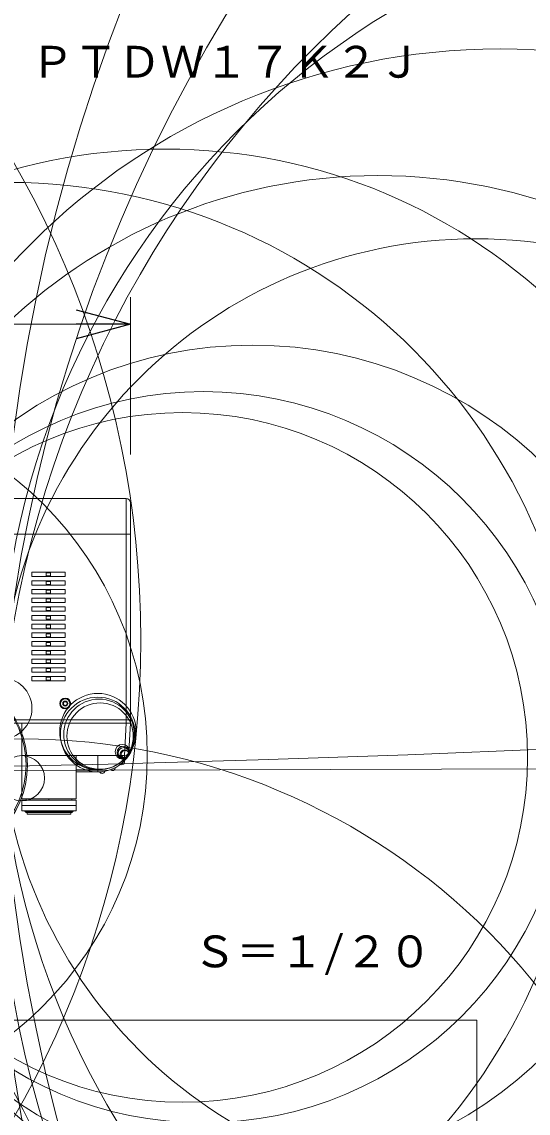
# Model space of a CAD drawing. Units: millimetres, scale not verified. Extents: x -8291 to 8336, y -220 to 16642.
# Drawn here: x 41.6 to 64.9, y -0.8 to 49.5 of the extents above; entities that cross this region are included whole.
import ezdxf
from ezdxf.enums import TextEntityAlignment as Align

# ---------------------------------------------------------------- set-up
doc = ezdxf.new("R2010")
doc.units = ezdxf.units.MM
doc.header["$LTSCALE"] = 0.125
doc.layers.add('0-0_0', color=7, linetype='Continuous')
doc.layers.add('0-3_TOUROKU', color=7, linetype='Continuous')
for name, color, linetype, lineweight in [('0-2_WAKU', 1, 'Continuous', 18), ('0-4_SUNPO', 3, 'Continuous', 18), ('0-5_GAIKEI', 1, 'Continuous', 18)]:
    doc.layers.add(name, color=color, linetype=linetype, lineweight=lineweight)
doc.styles.add('ＭＳ ゴシック', font='')
doc.styles.get('ＭＳ ゴシック').set_extended_font_data('MS Gothic')

# ---------------------------------------------------------------- blocks, each defined once
blk = doc.blocks.new('_Open30')
at = {"layer": '0-0_0'}
blk.add_line((0, 0), (-1, 0), dxfattribs=at)
blk.add_lwpolyline([(-1, 0.26795), (0, 0), (-1, -0.26795)], dxfattribs=at)
blk = doc.blocks.new('D3')
at = {"layer": '0-4_SUNPO'}
for p, q in [((71.0551, 343.0757), (71.0551, 350.3257)), ((111.0551, 343.0757), (111.0551, 350.3257)), ((73.5551, 349.0757), (108.5551, 349.0757))]:
    blk.add_line(p, q, dxfattribs=at)
at = {"layer": '0-4_SUNPO', "xscale": 2.5, "yscale": 2.5, "rotation": 180}
blk.add_blockref('_Open30', (71.0551, 349.0757), dxfattribs=at)
at = {"layer": '0-4_SUNPO', "xscale": 2.5, "yscale": 2.5}
blk.add_blockref('_Open30', (111.0551, 349.0757), dxfattribs=at)
at = {"layer": '0-4_SUNPO', "color": 7, "style": 'ＭＳ ゴシック'}
blk.add_text('800', height=1.833, dxfattribs=at).set_placement((89.1801, 349.7007), align=Align.BOTTOM_LEFT)

msp = doc.modelspace()

# ---------------------------------------------------------------- linework, layer by layer
at = {"layer": '0-2_WAKU', "color": 4}
for p in [(-62.5005, 3.5061), (62.4995, -56.4939)]:
    msp.add_line(p, (62.4995, 3.5061), dxfattribs=at)
at = {"layer": '0-5_GAIKEI', "color": 7}
for p, q in [((10.2545, 27.5525), (46.3545, 27.5525)), ((46.5545, 27.3525), (46.5545, 17.2025)), ((42.0076, 23.5514), (42.0076, 23.7535)), ((42.0076, 23.7535), (43.5515, 23.7535)), ((42.6775, 23.9851), (42.6775, 24.1199)), ((42.6775, 23.5851), (42.6775, 23.7199)), ((42.7025, 24.1218), (42.8566, 24.1218)), ((42.7025, 23.9831), (42.8566, 23.9831)), ((42.7025, 23.7218), (42.8566, 23.7218)), ((42.8815, 23.9851), (42.8815, 24.1199)), ((42.8815, 23.5851), (42.8815, 23.7199)), ((43.5515, 23.7535), (43.5515, 23.5514)), ((43.5515, 23.5514), (42.0076, 23.5514)), ((42.6775, 23.1851), (42.6775, 23.3199)), ((42.7025, 23.5831), (42.8566, 23.5831)), ((42.7025, 23.3218), (42.8566, 23.3218)), ((42.7025, 23.1831), (42.8566, 23.1831)), ((42.8815, 23.1851), (42.8815, 23.3199)), ((42.6775, 22.7851), (42.6775, 22.9199)), ((42.7025, 22.9218), (42.8566, 22.9218)), ((42.7025, 22.7831), (42.8566, 22.7831)), ((42.8815, 22.7851), (42.8815, 22.9199)), ((42.0076, 22.3514), (42.0076, 22.5535)), ((42.0076, 22.5535), (43.5515, 22.5535)), ((43.5515, 22.3514), (42.0076, 22.3514)), ((42.6775, 22.3851), (42.6775, 22.5199)), ((42.7025, 22.5218), (42.8566, 22.5218)), ((42.7025, 22.3831), (42.8566, 22.3831)), ((42.8815, 22.3851), (42.8815, 22.5199)), ((43.5515, 22.5535), (43.5515, 22.3514)), ((42.0076, 21.5514), (42.0076, 21.7535)), ((42.0076, 21.7535), (43.5515, 21.7535)), ((42.6775, 21.9851), (42.6775, 22.1199)), ((42.6775, 21.5851), (42.6775, 21.7199)), ((42.7025, 22.1218), (42.8566, 22.1218)), ((42.7025, 21.9831), (42.8566, 21.9831)), ((42.7025, 21.7218), (42.8566, 21.7218)), ((42.8815, 21.9851), (42.8815, 22.1199)), ((42.8815, 21.5851), (42.8815, 21.7199)), ((43.5515, 21.7535), (43.5515, 21.5514)), ((43.5515, 21.5514), (42.0076, 21.5514)), ((42.0076, 21.1514), (42.0076, 21.3535)), ((42.0076, 21.3535), (43.5515, 21.3535)), ((43.5515, 21.1514), (42.0076, 21.1514)), ((42.6775, 21.1851), (42.6775, 21.3199)), ((42.7025, 21.5831), (42.8566, 21.5831)), ((42.7025, 21.3218), (42.8566, 21.3218)), ((42.7025, 21.1831), (42.8566, 21.1831)), ((42.8815, 21.1851), (42.8815, 21.3199)), ((43.5515, 21.3535), (43.5515, 21.1514)), ((42.6775, 20.7851), (42.6775, 20.9199)), ((42.7025, 20.9218), (42.8566, 20.9218)), ((42.7025, 20.7831), (42.8566, 20.7831)), ((42.8815, 20.7851), (42.8815, 20.9199)), ((42.0076, 20.3514), (42.0076, 20.5535)), ((42.0076, 20.5535), (43.5515, 20.5535)), ((43.5515, 20.3514), (42.0076, 20.3514)), ((42.6775, 20.3851), (42.6775, 20.5199)), ((42.6775, 19.9851), (42.6775, 20.1199)), ((42.7025, 20.5218), (42.8566, 20.5218)), ((42.7025, 20.3831), (42.8566, 20.3831)), ((42.7025, 20.1218), (42.8566, 20.1218)), ((42.8815, 20.3851), (42.8815, 20.5199)), ((42.8815, 19.9851), (42.8815, 20.1199)), ((43.5515, 20.5535), (43.5515, 20.3514)), ((42.6775, 19.5851), (42.6775, 19.7199)), ((42.7025, 19.9831), (42.8566, 19.9831)), ((42.7025, 19.7218), (42.8566, 19.7218)), ((42.8815, 19.5851), (42.8815, 19.7199)), ((42.0076, 19.1514), (42.0076, 19.3535)), ((42.0076, 19.3535), (43.5515, 19.3535)), ((43.5515, 19.1514), (42.0076, 19.1514)), ((42.6775, 19.1851), (42.6775, 19.3199)), ((42.7025, 19.5831), (42.8566, 19.5831)), ((42.7025, 19.3218), (42.8566, 19.3218)), ((42.7025, 19.1831), (42.8566, 19.1831)), ((42.8815, 19.1851), (42.8815, 19.3199)), ((43.5515, 19.3535), (43.5515, 19.1514)), ((46.5545, 17.2025), (46.4859, 15.892)), ((41.5545, 15.7024), (41.5545, 13.7024)), ((44.0545, 15.7024), (44.0545, 13.7024)), ((46.4859, 15.892), (46.479, 15.7604)), ((45.0545, 14.9525), (44.0545, 14.9525)), ((41.5545, 13.6524), (41.5545, 13.1524)), ((44.0545, 13.1524), (44.0545, 13.6524)), ((41.5545, 13.1524), (44.0545, 13.1524))]:
    msp.add_line(p, q, dxfattribs=at)
at = {"layer": '0-5_GAIKEI'}
for p, q in [((46.3545, 17.2025), (46.3545, 27.5525)), ((10.0545, 25.9025), (46.5545, 25.9025)), ((10.0545, 17.3525), (46.5545, 17.3525)), ((46.5545, 17.2025), (10.0545, 17.2025)), ((10.2577, 17.2025), (46.5545, 17.2025)), ((41.5545, 17.2025), (41.5545, 15.7025)), ((46.2861, 15.7025), (46.3552, 17.2025)), ((41.5545, 15.7025), (46.2861, 15.7025)), ((45.0545, 15.7025), (45.0545, 14.9525)), ((46.2861, 15.7025), (46.2771, 15.5573)), ((46.2055, 15.3937), (46.2773, 15.3874)), ((46.2845, 15.4693), (46.2773, 15.3874)), ((44.0545, 15.0469), (45.0545, 15.0469)), ((41.5545, 13.7024), (44.0545, 13.7024)), ((44.0545, 13.6524), (41.5545, 13.6524)), ((41.7545, 13.7024), (41.7545, 13.6524)), ((42.8045, 13.7024), (42.8045, 13.6524)), ((43.8545, 13.6524), (43.8545, 13.7024)), ((41.5545, 13.4024), (44.0545, 13.4024)), ((41.6795, 13.1524), (41.7545, 13.0774)), ((43.892, 13.1149), (41.717, 13.1149)), ((43.8545, 13.0774), (43.9295, 13.1524)), ((41.7545, 13.0774), (43.8545, 13.0774)), ((41.792, 13.0774), (41.792, 13.0024)), ((41.792, 13.0024), (43.817, 13.0024)), ((43.817, 13.0774), (43.817, 13.0024))]:
    msp.add_line(p, q, dxfattribs=at)
at = {"layer": '0-5_GAIKEI', "color": 7}
for points in [[(42.0076, 24.1535), (43.5515, 24.1535), (43.5515, 23.9514), (42.0076, 23.9514)], [(42.0076, 23.3535), (43.5515, 23.3535), (43.5515, 23.1514), (42.0076, 23.1514)], [(42.0076, 22.9535), (43.5515, 22.9535), (43.5515, 22.7514), (42.0076, 22.7514)], [(42.0076, 22.1535), (43.5515, 22.1535), (43.5515, 21.9514), (42.0076, 21.9514)], [(42.0076, 20.9535), (43.5515, 20.9535), (43.5515, 20.7514), (42.0076, 20.7514)], [(42.0076, 20.1535), (43.5515, 20.1535), (43.5515, 19.9514), (42.0076, 19.9514)], [(42.0076, 19.7535), (43.5515, 19.7535), (43.5515, 19.5514), (42.0076, 19.5514)]]:
    msp.add_lwpolyline(points, close=True, dxfattribs=at)
for centre, radius in [((22.2489, 8328.5318), 8313.5778), ((17.7729, 1090.1009), 1075.1461), ((45.0545, 16.6744), 1.722), ((45.0545, 16.6744), 1.7219), ((46.2792, 15.7709), 0.2)]:
    msp.add_circle(centre, radius, dxfattribs=at)
at = {"layer": '0-5_GAIKEI'}
for centre, radius in [((123.6488, 19.9383), 83.1424), ((113.337, 12.0066), 72.9478), ((70.8641, 18.3348), 48.7745), ((2.7171, 21.0288), 44.3139), ((90.0849, 13.1562), 49.6673), ((77.74, 18.144), 37.1986), ((63.5775, 17.7897), 30.4796), ((48.1566, 17.5988), 26.0551), ((57.9543, 17.5803), 24.8526), ((40.9603, 15.7693), 26.3484), ((62.461, 17.6087), 21.9102), ((52.1838, 15.4948), 19.1248), ((49.9126, 15.6264), 16.851), ((30.9701, 15.7322), 16.3581), ((48.9535, 15.6183), 15.8923), ((37.4389, 15.2575), 4.372), ((37.4754, 15.2794), 4.2767), ((40.6038, 17.877), 1.4178), ((45.0581, 16.8069), 1.7599), ((43.5545, 18.1025), 0.2515), ((43.5545, 18.1025), 0.215), ((43.5545, 18.1025), 0.115), ((43.5545, 18.1025), 0.085), ((45.1066, 16.6803), 1.6245), ((45.1587, 16.5991), 1.5285), ((13.6582, -14.9121), 31.3866), ((41.5361, -13.9545), 30.429), ((46.1878, 15.8822), 0.337), ((46.2216, 15.8397), 0.2827), ((41.5545, 14.6608), 1.0417), ((46.2447, 15.8185), 0.2513), ((46.3062, 15.77), 0.1731)]:
    msp.add_circle(centre, radius, dxfattribs=at)
at = {"layer": '0-5_GAIKEI', "color": 7}
msp.add_arc((46.3545, 27.3525), 0.2, 0, 90, dxfattribs=at)
at = {"layer": '0-5_GAIKEI'}
for centre, radius, start, end in [((46.2861, 15.9025), 0.2, 270, 357), ((45.7289, 15.1365), 0.125, 221.64742, 5.71116), ((45.7289, 15.1365), 0.05, 261.82368, 325.5349), ((46.1528, 15.3983), 0.125, 236.54289, 355), ((46.1528, 15.3983), 0.05, 270.16131, 351.27081), ((45.2476, 15.0084), 0.125, 205.63813, 347.57925), ((45.2476, 15.0084), 0.05, 249.91182, 303.30556)]:
    msp.add_arc(centre, radius, start, end, dxfattribs=at)
at = {"layer": '0-5_GAIKEI', "color": 7}
for centre, start_param, end_param in [((42.7025, 24.1197), 4.712389, 6.1959188), ((42.7025, 23.9853), 0.0872665, 1.5707963), ((42.7025, 23.7197), 4.712389, 6.1959188), ((42.8566, 24.1197), 3.2288591, 4.712389), ((42.8566, 23.9853), 1.5707963, 3.0543262), ((42.8566, 23.7197), 3.2288591, 4.712389), ((42.7025, 23.5853), 0.0872665, 1.5707963), ((42.7025, 23.3197), 4.712389, 6.1959188), ((42.7025, 23.1853), 0.0872665, 1.5707963), ((42.8566, 23.5853), 1.5707963, 3.0543262), ((42.8566, 23.3197), 3.2288591, 4.712389), ((42.8566, 23.1853), 1.5707963, 3.0543262), ((42.7025, 22.9197), 4.712389, 6.1959188), ((42.7025, 22.7853), 0.0872665, 1.5707963), ((42.8566, 22.9197), 3.2288591, 4.712389), ((42.8566, 22.7853), 1.5707963, 3.0543262), ((42.7025, 22.5197), 4.712389, 6.1959188), ((42.7025, 22.3853), 0.0872665, 1.5707963), ((42.8566, 22.5197), 3.2288591, 4.712389), ((42.8566, 22.3853), 1.5707963, 3.0543262), ((42.7025, 22.1197), 4.712389, 6.1959188), ((42.7025, 21.9853), 0.0872665, 1.5707963), ((42.7025, 21.7197), 4.712389, 6.1959188), ((42.8566, 22.1197), 3.2288591, 4.712389), ((42.8566, 21.9853), 1.5707963, 3.0543262), ((42.8566, 21.7197), 3.2288591, 4.712389), ((42.7025, 21.5853), 0.0872665, 1.5707963), ((42.7025, 21.3197), 4.712389, 6.1959188), ((42.7025, 21.1853), 0.0872665, 1.5707963), ((42.8566, 21.5853), 1.5707963, 3.0543262), ((42.8566, 21.3197), 3.2288591, 4.712389), ((42.8566, 21.1853), 1.5707963, 3.0543262), ((42.7025, 20.9197), 4.712389, 6.1959188), ((42.7025, 20.7853), 0.0872665, 1.5707963), ((42.8566, 20.9197), 3.2288591, 4.712389), ((42.8566, 20.7853), 1.5707963, 3.0543262), ((42.7025, 20.5197), 4.712389, 6.1959188), ((42.7025, 20.3853), 0.0872665, 1.5707963), ((42.7025, 20.1197), 4.712389, 6.1959188), ((42.8566, 20.5197), 3.2288591, 4.712389), ((42.8566, 20.3853), 1.5707963, 3.0543262), ((42.8566, 20.1197), 3.2288591, 4.712389), ((42.7025, 19.9853), 0.0872665, 1.5707963), ((42.7025, 19.7197), 4.712389, 6.1959188), ((42.8566, 19.9853), 1.5707963, 3.0543262), ((42.8566, 19.7197), 3.2288591, 4.712389), ((42.7025, 19.5853), 0.0872665, 1.5707963), ((42.7025, 19.3197), 4.712389, 6.1959188), ((42.7025, 19.1853), 0.0872665, 1.5707963), ((42.8566, 19.5853), 1.5707963, 3.0543262), ((42.8566, 19.3197), 3.2288591, 4.712389), ((42.8566, 19.1853), 1.5707963, 3.0543262)]:
    msp.add_ellipse(centre, major_axis=(-0.025, 0), ratio=0.087489, start_param=start_param, end_param=end_param, dxfattribs=at)
at = {"layer": '0-5_GAIKEI'}
msp.add_ellipse((46.3195, 15.7412), major_axis=(0.1207, -0.089), ratio=0.196183, start_param=6.2831853, end_param=6.5406373, dxfattribs=at)

# ---------------------------------------------------------------- block references
at = {"layer": '0-4_SUNPO'}
msp.add_blockref('D3', (-64.5005, -313.4939), dxfattribs=at)

# ---------------------------------------------------------------- texts
at = {"layer": '0-3_TOUROKU', "style": 'ＭＳ ゴシック'}
for s, p in [('ＰＴＤＷ１７Ｋ２Ｊ', (41.9661, 46.5061)), ('Ｓ＝１/２０', (49.4328, 5.5061))]:
    msp.add_text(s, height=1.466, dxfattribs=at).set_placement(p, align=Align.BOTTOM_LEFT)

doc.saveas('drawing.dxf')
